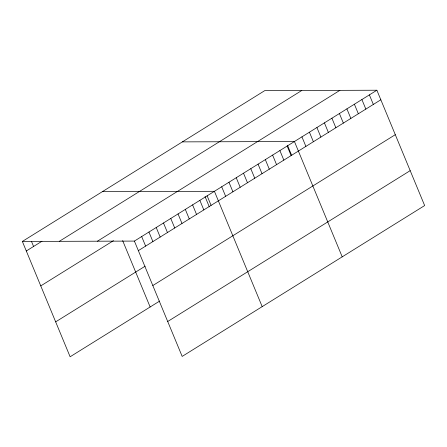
<?xml version="1.0" encoding="UTF-8"?>
<svg xmlns="http://www.w3.org/2000/svg" width="447" height="447" viewBox="0 0 447 447"><rect width="100%" height="100%" fill="white"/><g stroke="black" fill="none" stroke-linecap="round" stroke-linejoin="round"><path stroke-width="0.67" d="M22.35 241.441L264.831 90.585L376.877 90.227L424.65 205.559L182.169 356.415L134.396 241.084L22.35 241.441L70.123 356.773L159.652 301.071M26.306 250.99L41.973 241.24M59.328 241.324L301.809 90.467M97.424 241.201L339.904 90.344M40.766 285.896L113.51 240.642M134.396 241.084L376.877 90.227M138.352 250.633L380.833 99.776M55.663 321.862L145.191 266.161M152.813 285.544L395.293 134.687M167.709 321.505L410.19 170.648M182.387 141.878L294.433 141.52L342.206 256.846M102.369 191.662L214.415 191.305L262.188 306.631M369.384 94.893L373.34 104.442M361.891 99.552L365.842 109.102M354.393 104.218L358.349 113.767M346.9 108.878L350.856 118.427M339.407 113.544L343.357 123.093M331.909 118.204L335.865 127.753M324.416 122.869L328.372 132.418M316.917 127.529L320.873 137.078M309.425 132.195L313.381 141.744M301.932 136.855L305.888 146.404M287.505 145.314L291.757 155.595M287.158 146.046L291.114 155.595M279.889 150.572L283.839 160.121M272.614 155.098L276.564 164.647M265.339 159.624L269.29 169.173M258.064 164.15L262.02 173.699M250.789 168.675L254.745 178.224M243.514 173.201L247.47 182.75M236.239 177.727L240.195 187.271M228.965 182.253L232.921 191.797M221.69 186.779L225.646 196.322M207.14 195.831L211.096 205.374M205.061 196.607L209.313 206.883M199.865 200.357L203.821 209.9M192.596 204.882L196.546 214.426M185.321 209.408L189.271 218.952M178.046 213.934L181.996 223.478M170.771 218.46L174.727 228.004M163.496 222.98L167.452 232.529M156.221 227.506L160.177 237.055M148.946 232.032L152.902 241.581M141.671 236.558L145.627 246.107M122.646 240.609L150.142 306.988M31.469 241.374L33.581 246.465"/></g></svg>
